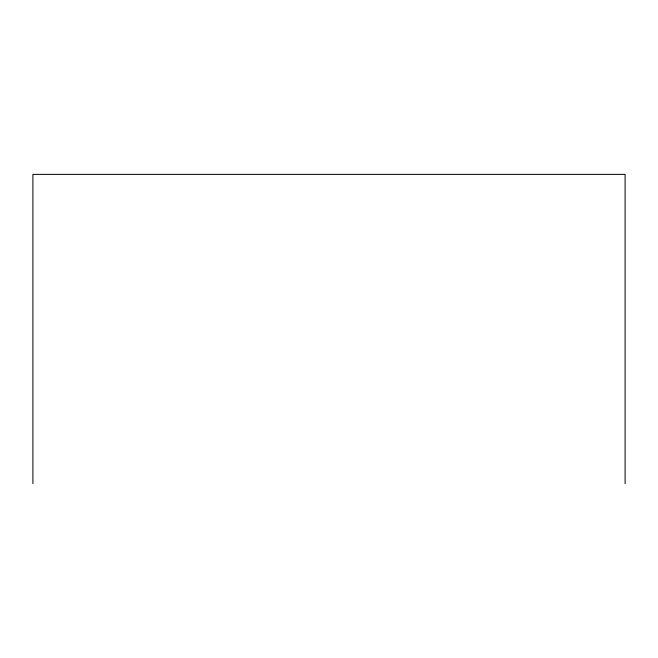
<?xml version="1.0" encoding="UTF-8"?>
<svg xmlns="http://www.w3.org/2000/svg" width="658" height="658" viewBox="0 0 658 658"><rect width="100%" height="100%" fill="white"/><g stroke="black" fill="none" stroke-linecap="round" stroke-linejoin="round"><path stroke-width="0.99" d="M625.1 483.63L625.1 174.37L32.9 174.37L32.9 483.63"/></g></svg>
